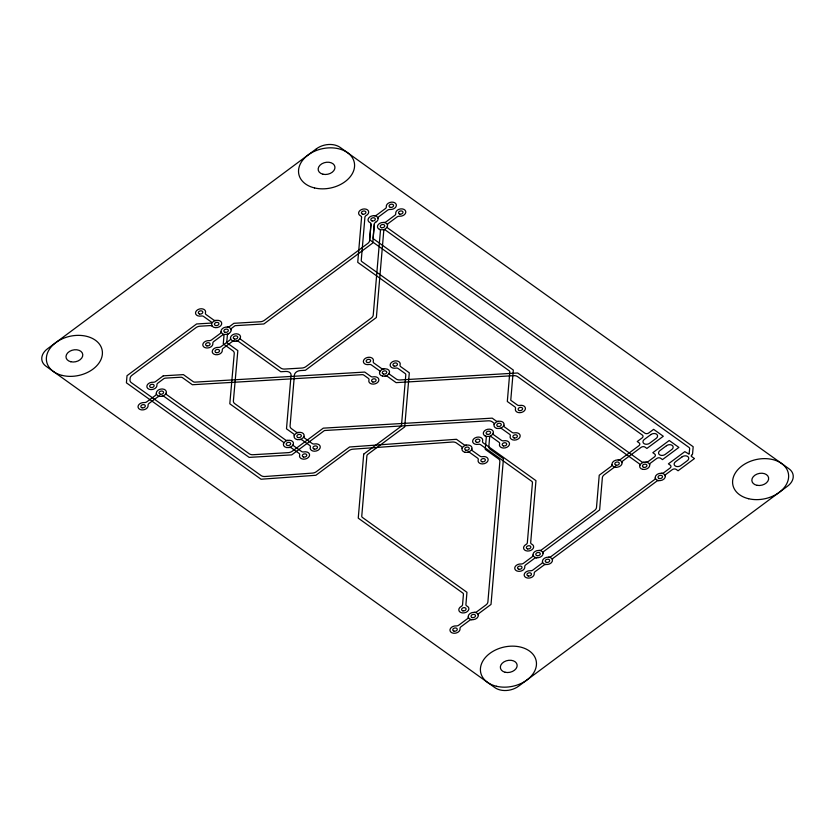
<?xml version="1.0" encoding="UTF-8"?>
<svg xmlns="http://www.w3.org/2000/svg" width="835" height="835" viewBox="0 0 835 835"><rect width="100%" height="100%" fill="white"/><g stroke="black" fill="none" stroke-linecap="round" stroke-linejoin="round"><path stroke-width="1.25" d="M375.698 222.225A2.839 2.004 -12.1 0 0 374.351 223.978L372.723 243.027L263.881 323.97L235.094 325.671L232.036 327.946A2.839 2.004 -12.1 0 0 231.107 329.794M370.98 224.177L369.623 239.791L642.324 435.045A2.839 2.004 -12.1 0 1 642.084 437.937L637.241 441.538L639.099 442.863A2.839 2.004 -12.1 0 1 638.859 445.754L620.749 459.229A2.839 2.004 -12.1 0 1 618.224 459.939M374.341 223.978L373.141 237.724A2.839 2.004 -12.1 0 0 373.84 239.123L644.85 433.177A2.839 2.004 -12.1 0 0 648.805 432.937L653.638 429.347L663.293 436.256L646.895 448.447L645.038 447.122A2.839 2.004 -12.1 0 0 641.082 447.351L622.973 460.816A2.839 2.004 -12.1 0 0 622.044 462.673M689.063 453.916L689.658 448.802A2.839 2.004 -12.1 0 0 688.958 447.403L385.499 230.116A2.839 2.004 -12.1 0 0 383.067 229.698A5.104 3.611 -12.1 0 1 377.618 225.68A5.104 3.611 -12.1 0 1 385.53 222.893A5.104 3.611 -12.1 0 1 385.112 228.978A2.839 2.004 -12.1 0 0 383.766 230.721L376.376 317.498L305.401 370.27L300.37 370.573A5.668 4.018 -12.1 0 0 294.421 374.988L290.079 425.892A5.668 4.018 -12.1 0 0 291.478 428.689L296.101 432.008A2.839 2.004 -12.1 0 0 298.533 432.426M688.906 454.021L684.804 451.651L668.407 463.853L670.265 465.178A2.839 2.004 -12.1 0 1 670.014 468.07L663.982 472.558A2.839 2.004 -12.1 0 1 661.466 473.268M375.687 222.225A5.104 3.611 -12.1 0 0 377.044 216.714A5.104 3.611 -12.1 0 0 369.519 217.152A5.104 3.611 -12.1 0 0 369.936 222.569A2.839 2.004 -12.1 0 1 370.99 224.177L369.602 240.511A5.668 4.018 -12.1 0 1 367.713 243.496L264.434 320.296A5.668 4.018 -12.1 0 1 260.374 321.736L233.915 323.302L229.813 326.349A2.839 2.004 -12.1 0 1 227.297 327.059M374.268 215.701A2.839 2.004 -12.1 0 0 376.783 214.992L385.384 208.593A2.839 2.004 -12.1 0 0 386.313 206.746A5.104 3.611 -12.1 0 1 391.333 202.154A5.104 3.611 -12.1 0 1 396.333 205.723A5.104 3.611 -12.1 0 1 390.122 209.481A2.839 2.004 -12.1 0 0 387.607 210.19L379.007 216.589A2.839 2.004 -12.1 0 0 378.078 218.436M383.693 222.454A2.839 2.004 -12.1 0 0 386.208 221.734L394.798 215.346A2.839 2.004 -12.1 0 0 395.738 213.489A5.104 3.611 -12.1 0 1 400.758 208.896A5.104 3.611 -12.1 0 1 405.758 212.466A5.104 3.611 -12.1 0 1 399.548 216.223A2.839 2.004 -12.1 0 0 397.032 216.943L388.432 223.331A2.839 2.004 -12.1 0 0 387.503 225.179M387.398 226.483A2.839 2.004 -12.1 0 0 388.014 228.237L693.175 446.735L692.58 453.749A2.839 2.004 -12.1 0 1 691.63 455.242M691.578 455.284A1.138 0.804 -12.1 0 0 691.484 456.442L694.459 458.572L678.062 470.763L676.204 469.427A2.839 2.004 -12.1 0 0 672.248 469.667L666.215 474.155A2.839 2.004 -12.1 0 0 665.286 476.002A5.104 3.611 -12.1 0 1 658.397 480.532A5.104 3.611 -12.1 0 1 657.145 474.405A5.104 3.611 -12.1 0 1 665.265 475.898M645.883 462.11A2.839 2.004 -12.1 0 0 648.409 461.4L654.431 456.912A2.839 2.004 -12.1 0 0 654.682 454.021L652.824 452.695L669.221 440.504L678.876 447.414L662.479 459.605L660.621 458.269A2.839 2.004 -12.1 0 0 656.665 458.509L650.632 462.997A2.839 2.004 -12.1 0 0 649.703 464.844M221.087 331.683A2.839 2.004 -12.1 0 1 220.158 333.53L211.558 339.928A2.839 2.004 -12.1 0 1 209.042 340.638A5.104 3.611 -12.1 0 0 202.832 344.396A5.104 3.611 -12.1 0 0 207.832 347.965A5.104 3.611 -12.1 0 0 212.852 343.373A2.839 2.004 -12.1 0 1 213.781 341.515L222.381 335.127A2.839 2.004 -12.1 0 1 224.897 334.407A5.104 3.611 -12.1 0 0 231.097 329.71A5.104 3.611 -12.1 0 0 223.592 327.821A5.104 3.611 -12.1 0 0 222.955 333.927A2.839 2.004 -12.1 0 1 223.999 335.534L223.269 343.874L232.85 350.742A5.668 4.018 -12.1 0 1 234.249 353.539L229.802 403.796L282.908 441.819A2.839 2.004 -12.1 0 1 283.535 443.583M216.098 320.421A2.839 2.004 -12.1 0 1 213.676 320.003L206.088 314.565A2.839 2.004 -12.1 0 1 205.462 312.812A5.104 3.611 -12.1 0 0 201.172 308.762A5.104 3.611 -12.1 0 0 195.515 312.968A5.104 3.611 -12.1 0 0 201.141 316.027A2.839 2.004 -12.1 0 1 203.563 316.444L211.151 321.872A2.839 2.004 -12.1 0 1 211.777 323.636A5.104 3.611 -12.1 0 0 217.382 327.539A5.104 3.611 -12.1 0 0 221.056 321.715A5.104 3.611 -12.1 0 0 212.716 322.133A2.839 2.004 -12.1 0 1 210.347 323.145L196.59 323.959L127.014 375.698L126.409 382.816L261.052 479.227L315.87 475.282L349.072 450.597A5.668 4.018 -12.1 0 1 353.028 449.178L452.486 442.018A5.668 4.018 -12.1 0 1 456.442 442.978L461.473 446.579A2.839 2.004 -12.1 0 1 462.099 448.332M471.9 449.042A2.839 2.004 -12.1 0 0 472.516 450.806L480.104 456.234A2.839 2.004 -12.1 0 0 482.526 456.661A5.104 3.611 -12.1 0 1 488.151 459.709A5.104 3.611 -12.1 0 1 482.494 463.916A5.104 3.611 -12.1 0 1 478.204 459.876A2.839 2.004 -12.1 0 0 477.589 458.112L470.001 452.685A2.839 2.004 -12.1 0 0 467.579 452.257M533.022 555.035A2.839 2.004 -12.1 0 1 532.093 556.882L523.493 563.281A2.839 2.004 -12.1 0 1 520.977 563.99A5.104 3.611 -12.1 0 0 514.767 567.748A5.104 3.611 -12.1 0 0 519.767 571.317A5.104 3.611 -12.1 0 0 524.787 566.725A2.839 2.004 -12.1 0 1 525.726 564.867L534.317 558.479A2.839 2.004 -12.1 0 1 536.832 557.77M542.447 561.778A2.839 2.004 -12.1 0 1 541.518 563.635L532.918 570.023A2.839 2.004 -12.1 0 1 530.402 570.743A5.104 3.611 -12.1 0 0 524.192 574.49A5.104 3.611 -12.1 0 0 529.192 578.071A5.104 3.611 -12.1 0 0 534.212 573.468A2.839 2.004 -12.1 0 1 535.141 571.62L543.742 565.232A2.839 2.004 -12.1 0 1 546.257 564.512M552.446 559.794A5.104 3.611 -12.1 0 1 545.589 564.429A5.104 3.611 -12.1 0 1 544.337 558.302A5.104 3.611 -12.1 0 1 552.446 559.794A2.839 2.004 -12.1 0 1 553.396 558.041L656.55 481.336A2.839 2.004 -12.1 0 1 659.076 480.616M468.247 616.961A2.839 2.004 -12.1 0 1 467.318 618.808L458.728 625.196A2.839 2.004 -12.1 0 1 456.202 625.916A5.104 3.611 -12.1 0 0 450.002 629.663A5.104 3.611 -12.1 0 0 454.991 633.243A5.104 3.611 -12.1 0 0 460.022 628.64A2.839 2.004 -12.1 0 1 460.951 626.793L469.541 620.405A2.839 2.004 -12.1 0 1 472.067 619.685M478.257 614.967A5.104 3.611 -12.1 0 1 471.389 619.601A5.104 3.611 -12.1 0 1 470.136 613.474A5.104 3.611 -12.1 0 1 478.257 614.967A2.839 2.004 -12.1 0 1 479.207 613.224L491.011 604.436L503.442 458.728L490.249 449.272A5.668 4.018 -12.1 0 1 488.851 446.485L489.623 437.415A2.839 2.004 -12.1 0 1 490.97 435.661A5.104 3.611 -12.1 0 0 491.377 429.576A5.104 3.611 -12.1 0 0 483.475 432.363A5.104 3.611 -12.1 0 0 488.924 436.381A2.839 2.004 -12.1 0 1 491.345 436.799L498.933 442.237A2.839 2.004 -12.1 0 1 499.56 443.99A5.104 3.611 -12.1 0 0 503.849 448.04A5.104 3.611 -12.1 0 0 509.507 443.834A5.104 3.611 -12.1 0 0 503.881 440.776A2.839 2.004 -12.1 0 1 501.459 440.358L493.871 434.931A2.839 2.004 -12.1 0 1 493.245 433.167M230.512 338.425A2.839 2.004 -12.1 0 1 229.573 340.283L220.983 346.671A2.839 2.004 -12.1 0 1 218.467 347.381A5.104 3.611 -12.1 0 0 212.257 351.138A5.104 3.611 -12.1 0 0 217.246 354.718A5.104 3.611 -12.1 0 0 222.277 350.115A2.839 2.004 -12.1 0 1 223.206 348.268L231.806 341.87A2.839 2.004 -12.1 0 1 234.322 341.16M383.933 368.913A2.839 2.004 -12.1 0 1 381.511 368.496L373.923 363.068A2.839 2.004 -12.1 0 1 373.297 361.305A5.104 3.611 -12.1 0 0 369.007 357.255A5.104 3.611 -12.1 0 0 363.35 361.461A5.104 3.611 -12.1 0 0 368.976 364.519A2.839 2.004 -12.1 0 1 371.398 364.937L378.986 370.375A2.839 2.004 -12.1 0 1 379.612 372.128M499.601 428.449A2.839 2.004 -12.1 0 1 502.023 428.866L509.611 434.294A2.839 2.004 -12.1 0 1 510.237 436.058A5.104 3.611 -12.1 0 0 514.527 440.097A5.104 3.611 -12.1 0 0 520.184 435.891A5.104 3.611 -12.1 0 0 514.558 432.843A2.839 2.004 -12.1 0 1 512.137 432.426L504.549 426.988A2.839 2.004 -12.1 0 1 503.923 425.234M299.681 439.565A2.839 2.004 -12.1 0 1 302.113 439.982L309.691 445.42A2.839 2.004 -12.1 0 1 310.317 447.174A5.104 3.611 -12.1 0 0 314.607 451.224A5.104 3.611 -12.1 0 0 320.264 447.017A5.104 3.611 -12.1 0 0 314.638 443.959A2.839 2.004 -12.1 0 1 312.217 443.542L304.629 438.114A2.839 2.004 -12.1 0 1 304.013 436.35M156.312 393.598A2.839 2.004 -12.1 0 1 155.383 395.456L146.793 401.844A2.839 2.004 -12.1 0 1 144.267 402.553A5.104 3.611 -12.1 0 0 138.067 406.311A5.104 3.611 -12.1 0 0 143.056 409.891A5.104 3.611 -12.1 0 0 148.087 405.288A2.839 2.004 -12.1 0 1 149.016 403.441L157.606 397.042A2.839 2.004 -12.1 0 1 160.132 396.333M289.014 447.508A2.839 2.004 -12.1 0 1 291.436 447.925L299.024 453.353A2.839 2.004 -12.1 0 1 299.64 455.117A5.104 3.611 -12.1 0 0 303.93 459.166A5.104 3.611 -12.1 0 0 309.587 454.96A5.104 3.611 -12.1 0 0 303.961 451.902A2.839 2.004 -12.1 0 1 301.539 451.484L293.951 446.047A2.839 2.004 -12.1 0 1 293.336 444.293M655.256 477.891A2.839 2.004 -12.1 0 1 654.327 479.739L551.173 556.454A2.839 2.004 -12.1 0 1 548.647 557.164M644.109 462.214A2.839 2.004 -12.1 0 1 641.687 461.797L517.658 372.984L400.028 379.956A5.668 4.018 -12.1 0 1 396.176 378.996L390.029 374.602A2.839 2.004 -12.1 0 1 389.413 372.838M639.787 465.429A2.839 2.004 -12.1 0 0 639.161 463.675L517.596 376.627A5.668 4.018 -12.1 0 0 513.734 375.656L396.114 382.639L387.513 376.481A2.839 2.004 -12.1 0 0 385.092 376.053M236.096 341.056A2.839 2.004 -12.1 0 1 238.518 341.473L280.779 371.732L285.82 371.439A5.668 4.018 -12.1 0 1 291.06 375.197L286.488 428.804L293.586 433.887A2.839 2.004 -12.1 0 1 294.202 435.64M240.417 337.841A2.839 2.004 -12.1 0 0 241.044 339.594L280.842 368.099A5.668 4.018 -12.1 0 0 284.704 369.06L301.905 368.037A5.668 4.018 -12.1 0 0 305.965 366.607L371.356 317.978A5.668 4.018 -12.1 0 0 373.245 314.993L380.416 230.919A2.839 2.004 -12.1 0 0 379.361 229.312M612.013 464.552A2.839 2.004 -12.1 0 1 611.084 466.41L599.227 475.23L596.503 507.398A5.668 4.018 -12.1 0 1 594.624 510.383L541.748 549.701A2.839 2.004 -12.1 0 1 539.233 550.422M615.833 467.287A2.839 2.004 -12.1 0 0 613.318 467.997L604.237 474.75A5.668 4.018 -12.1 0 0 602.359 477.735L599.634 509.903L543.971 551.298A2.839 2.004 -12.1 0 0 543.042 553.146M228.707 333.593A2.839 2.004 -12.1 0 0 227.36 335.336L226.713 342.663L237.839 350.627L233.393 400.883A5.668 4.018 -12.1 0 0 234.792 403.681L285.434 439.941A2.839 2.004 -12.1 0 0 287.856 440.369M498.443 421.31A2.839 2.004 -12.1 0 1 496.021 420.882L492.191 418.147L323.281 428.157L292.281 451.213A5.668 4.018 -12.1 0 1 288.221 452.643L253.088 454.72A5.668 4.018 -12.1 0 1 249.227 453.76L166.854 394.778A2.839 2.004 -12.1 0 1 166.228 393.014M494.122 424.524A2.839 2.004 -12.1 0 0 493.495 422.76L492.128 421.779A5.668 4.018 -12.1 0 0 488.277 420.819L324.46 430.526L291.718 454.877L249.164 457.392L164.328 396.646A2.839 2.004 -12.1 0 0 161.906 396.228M485.208 436.006A2.839 2.004 -12.1 0 1 486.273 437.613L485.26 449.387L498.464 458.843A5.668 4.018 -12.1 0 1 499.852 461.63L487.89 601.931A5.668 4.018 -12.1 0 1 486.001 604.916L476.973 611.627A2.839 2.004 -12.1 0 1 474.457 612.337M466.421 445.118A2.839 2.004 -12.1 0 1 463.999 444.7L456.442 439.293L349.562 446.986L316.361 471.671A5.668 4.018 -12.1 0 1 312.405 473.101L265.008 476.503A5.668 4.018 -12.1 0 1 261.052 475.553L131.387 382.701A5.668 4.018 -12.1 0 1 129.989 379.904L130.135 378.213A5.668 4.018 -12.1 0 1 132.024 375.228L196.027 327.623A5.668 4.018 -12.1 0 1 200.087 326.193L210.138 325.598A2.839 2.004 -12.1 0 1 212.361 326.339M361.565 217.424L357.735 262.336L509.12 370.73A2.839 2.004 -12.1 0 1 509.809 372.128L507.315 401.489L514.851 406.885A2.839 2.004 -12.1 0 1 515.477 408.639A5.104 3.611 -12.1 0 0 519.767 412.688A5.104 3.611 -12.1 0 0 525.424 408.482A5.104 3.611 -12.1 0 0 519.798 405.424A2.839 2.004 -12.1 0 1 517.376 405.006L510.759 400.268L513.327 370.062L361.952 261.668A2.839 2.004 -12.1 0 1 361.252 260.28L364.926 217.225A2.839 2.004 -12.1 0 1 366.262 215.482A5.104 3.611 -12.1 0 0 367.619 209.961A5.104 3.611 -12.1 0 0 360.094 210.41A5.104 3.611 -12.1 0 0 360.511 215.816A2.839 2.004 -12.1 0 1 361.565 217.424M363.705 454.136L358.246 518.149L462.747 592.975A2.839 2.004 -12.1 0 1 463.435 594.363L462.559 604.665A2.839 2.004 -12.1 0 1 461.223 606.419A5.104 3.611 -12.1 0 0 459.866 611.93A5.104 3.611 -12.1 0 0 467.391 611.491A5.104 3.611 -12.1 0 0 466.974 606.074A2.839 2.004 -12.1 0 1 465.92 604.467L466.953 592.307L362.463 517.481A2.839 2.004 -12.1 0 1 361.764 516.093L366.909 455.795A2.839 2.004 -12.1 0 1 367.849 454.303L404.693 426.904L409.307 372.817L400.706 366.659A2.839 2.004 -12.1 0 1 400.09 364.905A5.104 3.611 -12.1 0 0 395.8 360.856A5.104 3.611 -12.1 0 0 390.143 365.062A5.104 3.611 -12.1 0 0 395.759 368.12A2.839 2.004 -12.1 0 1 398.191 368.538L405.1 373.485A2.839 2.004 -12.1 0 1 405.789 374.884L401.499 425.234A2.839 2.004 -12.1 0 1 400.56 426.737L363.705 454.136M532.448 482.714L527.334 542.75A2.839 2.004 -12.1 0 1 525.987 544.493A5.104 3.611 -12.1 0 0 524.641 550.014A5.104 3.611 -12.1 0 0 532.166 549.566A5.104 3.611 -12.1 0 0 531.749 544.159A2.839 2.004 -12.1 0 1 530.684 542.552L535.966 480.647L483.194 442.863A2.839 2.004 -12.1 0 1 482.578 441.11A5.104 3.611 -12.1 0 0 478.288 437.06A5.104 3.611 -12.1 0 0 472.631 441.266A5.104 3.611 -12.1 0 0 478.246 444.324A2.839 2.004 -12.1 0 1 480.678 444.742L531.759 481.315A2.839 2.004 -12.1 0 1 532.448 482.714M316.413 148.807L47.438 348.832A17.003 12.045 -12.1 0 0 45.956 366.179L494.842 687.602A17.003 12.045 -12.1 0 0 518.587 686.193L787.562 486.168A17.003 12.045 -12.1 0 0 789.044 468.821L340.158 147.398A17.003 12.045 -12.1 0 0 316.413 148.807M163.295 375.823L155.623 381.522A2.839 2.004 -12.1 0 1 153.097 382.242A5.104 3.611 -12.1 0 0 146.897 385.989A5.104 3.611 -12.1 0 0 151.887 389.569A5.104 3.611 -12.1 0 0 156.917 384.966A2.839 2.004 -12.1 0 1 157.846 383.119L163.597 378.839A2.839 2.004 -12.1 0 1 165.633 378.119L180.631 377.232A2.839 2.004 -12.1 0 1 182.562 377.712L192.363 384.737L361.983 374.675A2.839 2.004 -12.1 0 1 363.914 375.155L368.308 378.307A2.839 2.004 -12.1 0 1 368.934 380.071A5.104 3.611 -12.1 0 0 373.224 384.121A5.104 3.611 -12.1 0 0 378.881 379.915A5.104 3.611 -12.1 0 0 373.255 376.856A2.839 2.004 -12.1 0 1 370.834 376.439L364.738 372.076L195.119 382.127A2.839 2.004 -12.1 0 1 193.198 381.647L183.387 374.623L163.295 375.823M650.914 434.544L644.317 439.45A4.05 2.87 -12.1 0 0 643.962 443.583A4.05 2.87 -12.1 0 0 649.62 443.249L656.216 438.344A4.05 2.87 -12.1 0 0 656.571 434.21A4.05 2.87 -12.1 0 0 650.914 434.544M666.497 445.702L659.9 450.608A4.05 2.87 -12.1 0 0 659.546 454.741A4.05 2.87 -12.1 0 0 665.203 454.407L671.799 449.501A4.05 2.87 -12.1 0 0 672.154 445.368A4.05 2.87 -12.1 0 0 666.497 445.702M682.08 456.86L675.484 461.765A4.05 2.87 -12.1 0 0 675.129 465.899A4.05 2.87 -12.1 0 0 680.786 465.565L687.382 460.659A4.05 2.87 -12.1 0 0 687.737 456.526A4.05 2.87 -12.1 0 0 682.08 456.86M615.165 467.203A5.104 3.611 -12.1 0 0 622.023 462.569A5.104 3.611 -12.1 0 0 613.902 461.066A5.104 3.611 -12.1 0 0 615.165 467.203M314.545 187.938A28.338 20.071 -12.1 0 0 354.499 163.785A28.338 20.071 -12.1 0 0 310.641 153.296A28.338 20.071 -12.1 0 0 314.545 187.938M748.598 498.725A28.338 20.071 -12.1 0 0 788.553 474.583A28.338 20.071 -12.1 0 0 744.684 464.093A28.338 20.071 -12.1 0 0 748.598 498.725M496.428 686.255A28.338 20.071 -12.1 0 0 536.383 662.113A28.338 20.071 -12.1 0 0 492.514 651.613A28.338 20.071 -12.1 0 0 496.428 686.255M62.374 375.458A28.338 20.071 -12.1 0 0 102.329 351.316A28.338 20.071 -12.1 0 0 58.46 340.826A28.338 20.071 -12.1 0 0 62.374 375.458M757.188 485.354A8.507 6.022 -12.1 0 0 768.565 477.578A8.507 6.022 -12.1 0 0 754.997 475.157A8.507 6.022 -12.1 0 0 757.188 485.354M322.957 174.223A8.507 6.022 -12.1 0 0 334.939 166.979A8.507 6.022 -12.1 0 0 321.788 163.827A8.507 6.022 -12.1 0 0 322.957 174.223M505.154 672.269A8.507 6.022 -12.1 0 0 517.136 665.015A8.507 6.022 -12.1 0 0 503.964 661.884A8.507 6.022 -12.1 0 0 505.154 672.269M70.787 361.743A8.507 6.022 -12.1 0 0 82.769 354.499A8.507 6.022 -12.1 0 0 69.608 351.358A8.507 6.022 -12.1 0 0 70.787 361.743M372.107 220.941A2.265 1.607 -12.1 0 0 375.301 219.01A2.265 1.607 -12.1 0 0 371.794 218.175A2.265 1.607 -12.1 0 0 372.107 220.941M381.532 227.694A2.265 1.607 -12.1 0 0 384.726 225.763A2.265 1.607 -12.1 0 0 381.219 224.918A2.265 1.607 -12.1 0 0 381.532 227.694M362.682 214.198A2.265 1.607 -12.1 0 0 365.887 212.267A2.265 1.607 -12.1 0 0 362.369 211.422A2.265 1.607 -12.1 0 0 362.682 214.198M519.412 410.57A2.265 1.607 -12.1 0 0 522.606 408.628A2.265 1.607 -12.1 0 0 519.099 407.793A2.265 1.607 -12.1 0 0 519.412 410.57M390.363 207.372A2.265 1.607 -12.1 0 0 393.556 205.441A2.265 1.607 -12.1 0 0 390.049 204.596A2.265 1.607 -12.1 0 0 390.363 207.372M399.788 214.115A2.265 1.607 -12.1 0 0 402.981 212.184A2.265 1.607 -12.1 0 0 399.474 211.349A2.265 1.607 -12.1 0 0 399.788 214.115M215.712 325.556A2.265 1.607 -12.1 0 0 218.906 323.625A2.265 1.607 -12.1 0 0 215.399 322.79A2.265 1.607 -12.1 0 0 215.712 325.556M199.596 314.023A2.265 1.607 -12.1 0 0 202.801 312.092A2.265 1.607 -12.1 0 0 199.283 311.246A2.265 1.607 -12.1 0 0 199.596 314.023M225.137 332.309A2.265 1.607 -12.1 0 0 228.331 330.378A2.265 1.607 -12.1 0 0 224.824 329.533A2.265 1.607 -12.1 0 0 225.137 332.309M206.882 345.878A2.265 1.607 -12.1 0 0 210.076 343.947A2.265 1.607 -12.1 0 0 206.569 343.112A2.265 1.607 -12.1 0 0 206.882 345.878M234.562 339.052A2.265 1.607 -12.1 0 0 237.756 337.121A2.265 1.607 -12.1 0 0 234.249 336.286A2.265 1.607 -12.1 0 0 234.562 339.052M216.307 352.631A2.265 1.607 -12.1 0 0 219.501 350.69A2.265 1.607 -12.1 0 0 215.994 349.855A2.265 1.607 -12.1 0 0 216.307 352.631M150.937 387.482A2.265 1.607 -12.1 0 0 154.141 385.551A2.265 1.607 -12.1 0 0 150.634 384.705A2.265 1.607 -12.1 0 0 150.937 387.482M372.869 381.992A2.265 1.607 -12.1 0 0 376.074 380.061A2.265 1.607 -12.1 0 0 372.556 379.226A2.265 1.607 -12.1 0 0 372.869 381.992M160.362 394.224A2.265 1.607 -12.1 0 0 163.566 392.293A2.265 1.607 -12.1 0 0 160.049 391.458A2.265 1.607 -12.1 0 0 160.362 394.224M142.117 407.804A2.265 1.607 -12.1 0 0 145.311 405.873A2.265 1.607 -12.1 0 0 141.804 405.027A2.265 1.607 -12.1 0 0 142.117 407.804M367.442 362.515A2.265 1.607 -12.1 0 0 370.636 360.584A2.265 1.607 -12.1 0 0 367.129 359.749A2.265 1.607 -12.1 0 0 367.442 362.515M383.547 374.059A2.265 1.607 -12.1 0 0 386.741 372.118A2.265 1.607 -12.1 0 0 383.234 371.283A2.265 1.607 -12.1 0 0 383.547 374.059M462.882 610.834A2.265 1.607 -12.1 0 0 466.076 608.903A2.265 1.607 -12.1 0 0 462.569 608.068A2.265 1.607 -12.1 0 0 462.882 610.834M394.224 366.116A2.265 1.607 -12.1 0 0 397.418 364.185A2.265 1.607 -12.1 0 0 393.911 363.34A2.265 1.607 -12.1 0 0 394.224 366.116M527.647 548.908A2.265 1.607 -12.1 0 0 530.841 546.977A2.265 1.607 -12.1 0 0 527.334 546.142A2.265 1.607 -12.1 0 0 527.647 548.908M476.712 442.32A2.265 1.607 -12.1 0 0 479.906 440.389A2.265 1.607 -12.1 0 0 476.399 439.544A2.265 1.607 -12.1 0 0 476.712 442.32M498.067 426.445A2.265 1.607 -12.1 0 0 501.261 424.514A2.265 1.607 -12.1 0 0 497.754 423.669A2.265 1.607 -12.1 0 0 498.067 426.445M514.172 437.978A2.265 1.607 -12.1 0 0 517.366 436.047A2.265 1.607 -12.1 0 0 513.859 435.212A2.265 1.607 -12.1 0 0 514.172 437.978M487.389 434.377A2.265 1.607 -12.1 0 0 490.583 432.446A2.265 1.607 -12.1 0 0 487.076 431.611A2.265 1.607 -12.1 0 0 487.389 434.377M503.495 445.921A2.265 1.607 -12.1 0 0 506.699 443.99A2.265 1.607 -12.1 0 0 503.181 443.145A2.265 1.607 -12.1 0 0 503.495 445.921M466.034 450.253A2.265 1.607 -12.1 0 0 469.228 448.322A2.265 1.607 -12.1 0 0 465.721 447.487A2.265 1.607 -12.1 0 0 466.034 450.253M482.15 461.797A2.265 1.607 -12.1 0 0 485.344 459.866A2.265 1.607 -12.1 0 0 481.837 459.02A2.265 1.607 -12.1 0 0 482.15 461.797M537.072 555.661A2.265 1.607 -12.1 0 0 540.266 553.73A2.265 1.607 -12.1 0 0 536.759 552.885A2.265 1.607 -12.1 0 0 537.072 555.661M518.817 569.23A2.265 1.607 -12.1 0 0 522.011 567.299A2.265 1.607 -12.1 0 0 518.504 566.464A2.265 1.607 -12.1 0 0 518.817 569.23M546.497 562.404A2.265 1.607 -12.1 0 0 549.691 560.473A2.265 1.607 -12.1 0 0 546.184 559.638A2.265 1.607 -12.1 0 0 546.497 562.404M528.242 575.983A2.265 1.607 -12.1 0 0 531.436 574.052A2.265 1.607 -12.1 0 0 527.929 573.207A2.265 1.607 -12.1 0 0 528.242 575.983M472.297 617.576A2.265 1.607 -12.1 0 0 475.501 615.645A2.265 1.607 -12.1 0 0 471.984 614.81A2.265 1.607 -12.1 0 0 472.297 617.576M454.052 631.156A2.265 1.607 -12.1 0 0 457.246 629.225A2.265 1.607 -12.1 0 0 453.739 628.379A2.265 1.607 -12.1 0 0 454.052 631.156M287.47 445.504A2.265 1.607 -12.1 0 0 290.663 443.573A2.265 1.607 -12.1 0 0 287.156 442.727A2.265 1.607 -12.1 0 0 287.47 445.504M303.585 457.037A2.265 1.607 -12.1 0 0 306.779 455.106A2.265 1.607 -12.1 0 0 303.272 454.271A2.265 1.607 -12.1 0 0 303.585 457.037M298.147 437.561A2.265 1.607 -12.1 0 0 301.341 435.63A2.265 1.607 -12.1 0 0 297.834 434.795A2.265 1.607 -12.1 0 0 298.147 437.561M314.263 449.105A2.265 1.607 -12.1 0 0 317.457 447.163A2.265 1.607 -12.1 0 0 313.95 446.328A2.265 1.607 -12.1 0 0 314.263 449.105M659.306 478.507A2.265 1.607 -12.1 0 0 662.51 476.576A2.265 1.607 -12.1 0 0 658.992 475.741A2.265 1.607 -12.1 0 0 659.306 478.507M616.063 465.178A2.265 1.607 -12.1 0 0 619.267 463.248A2.265 1.607 -12.1 0 0 615.76 462.413A2.265 1.607 -12.1 0 0 616.063 465.178M643.722 467.36A2.265 1.607 -12.1 0 0 646.927 465.419A2.265 1.607 -12.1 0 0 643.42 464.584A2.265 1.607 -12.1 0 0 643.722 467.36M642.825 469.374A5.104 3.611 -12.1 0 0 649.682 464.74A5.104 3.611 -12.1 0 0 641.562 463.248A5.104 3.611 -12.1 0 0 642.825 469.374M465.126 452.278A5.104 3.611 -12.1 0 0 471.994 447.643A5.104 3.611 -12.1 0 0 463.874 446.151A5.104 3.611 -12.1 0 0 465.126 452.278M536.164 557.686A5.104 3.611 -12.1 0 0 543.021 553.041A5.104 3.611 -12.1 0 0 534.911 551.549A5.104 3.611 -12.1 0 0 536.164 557.686M233.654 341.077A5.104 3.611 -12.1 0 0 240.511 336.442A5.104 3.611 -12.1 0 0 232.391 334.939A5.104 3.611 -12.1 0 0 233.654 341.077M382.639 376.074A5.104 3.611 -12.1 0 0 389.507 371.439A5.104 3.611 -12.1 0 0 381.386 369.947A5.104 3.611 -12.1 0 0 382.639 376.074M497.159 428.459A5.104 3.611 -12.1 0 0 504.016 423.825A5.104 3.611 -12.1 0 0 495.896 422.333A5.104 3.611 -12.1 0 0 497.159 428.459M297.239 439.586A5.104 3.611 -12.1 0 0 304.097 434.952A5.104 3.611 -12.1 0 0 295.987 433.448A5.104 3.611 -12.1 0 0 297.239 439.586M159.454 396.249A5.104 3.611 -12.1 0 0 166.322 391.615A5.104 3.611 -12.1 0 0 158.201 390.112A5.104 3.611 -12.1 0 0 159.454 396.249M286.562 447.529A5.104 3.611 -12.1 0 0 293.429 442.884A5.104 3.611 -12.1 0 0 285.309 441.391A5.104 3.611 -12.1 0 0 286.562 447.529"/></g></svg>
